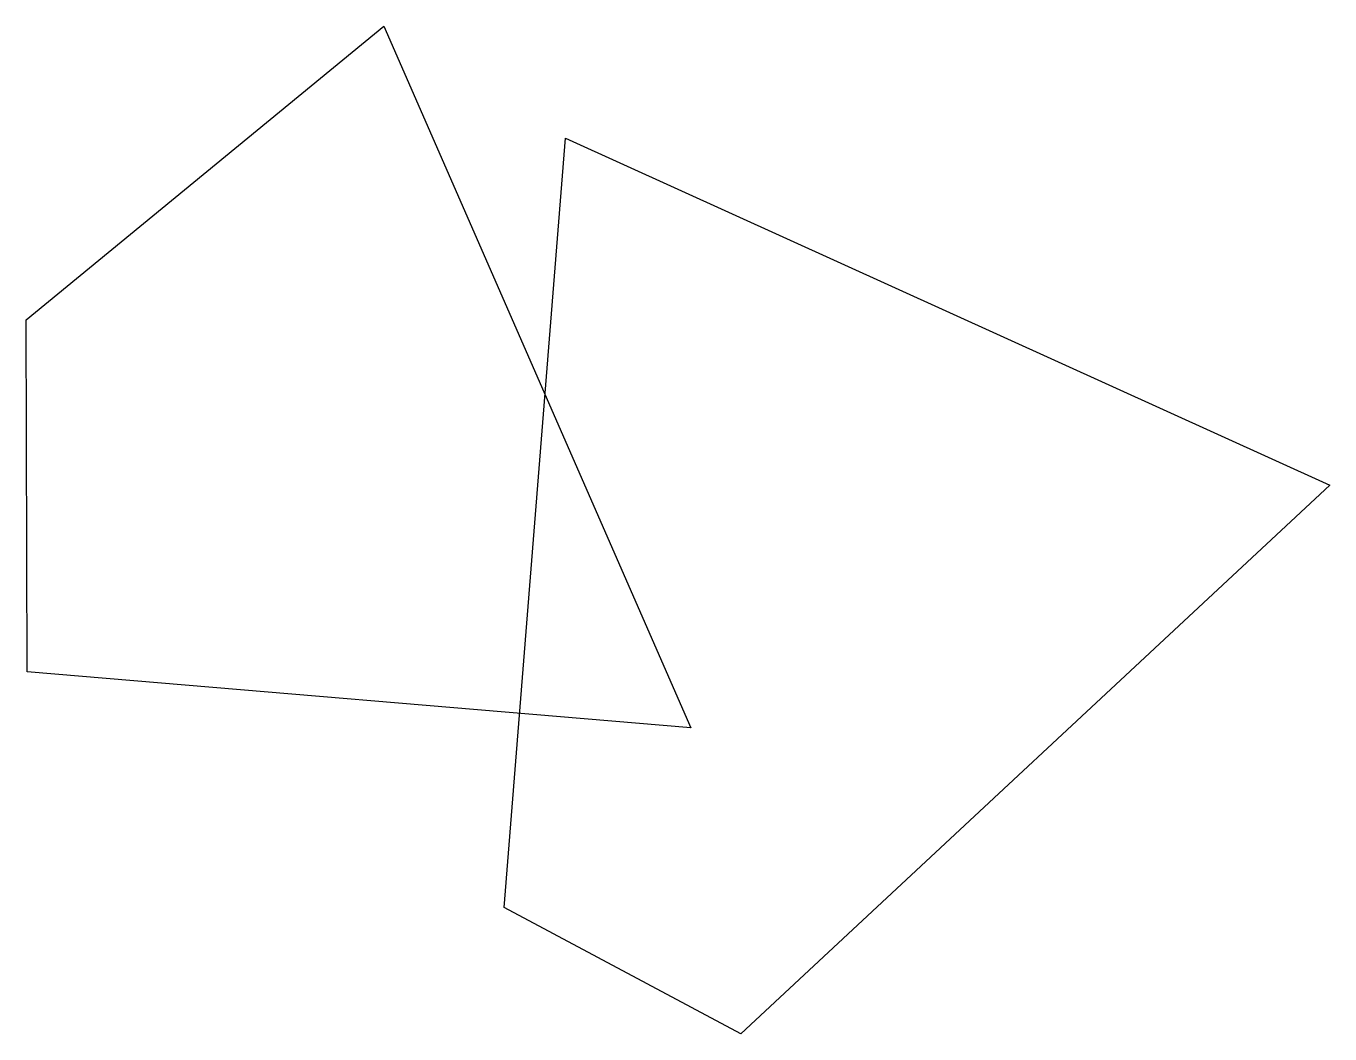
# Model space of a CAD drawing. Extents: x 3.38 to 8.38, y 0.42 to 4.28.
import ezdxf

# ---------------------------------------------------------------- set-up
doc = ezdxf.new("R2010")
doc.units = 0
doc.layers.add('Default', color=7, linetype='Continuous')

msp = doc.modelspace()

# ---------------------------------------------------------------- linework, layer by layer
at = {"layer": 'Default'}
for points in [[(3.385, 3.1541), (4.757, 4.2803), (5.9337, 1.5899), (3.3889, 1.805)], [(5.2183, 0.9017), (5.4528, 3.8502), (8.3846, 2.5206), (6.1252, 0.4168)]]:
    msp.add_lwpolyline(points, close=True, dxfattribs=at)

doc.saveas('drawing.dxf')
